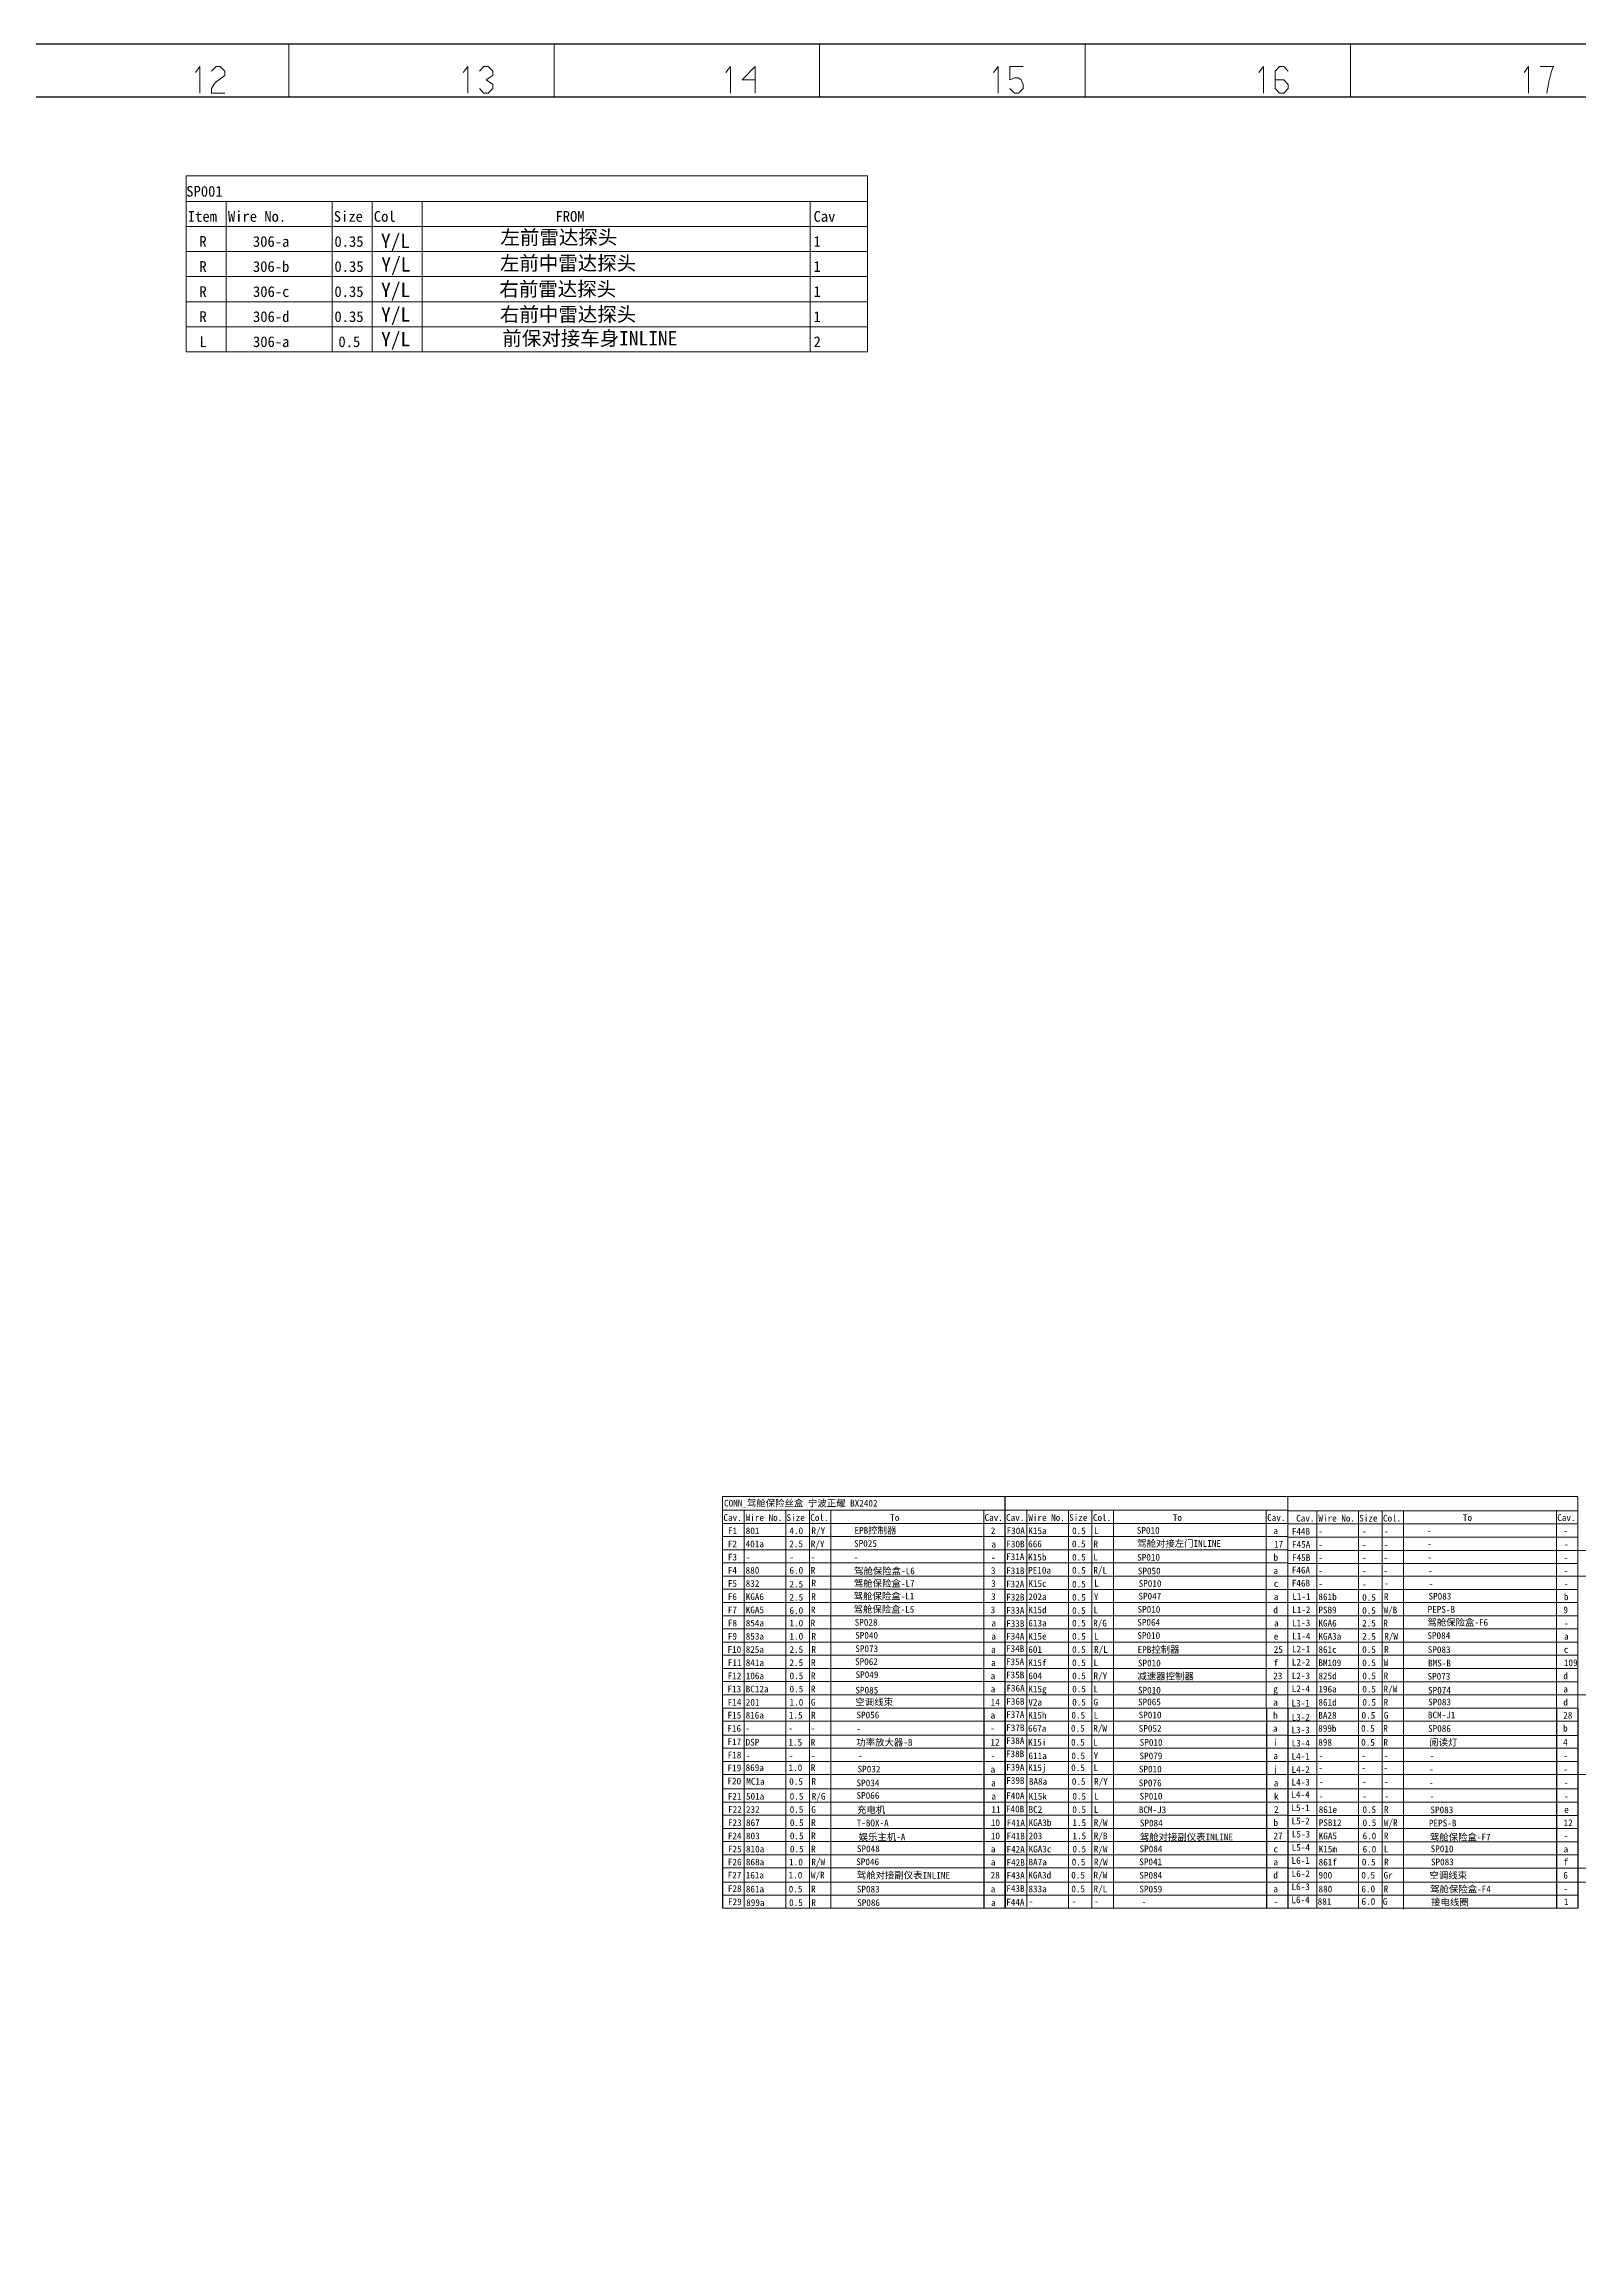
# Model space of a CAD drawing. Header units: millimetres. Extents: x 17 to 3784, y 12 to 1382.
# Drawn here: x 586 to 875.1, y 969.7 to 1381.4 of the extents above; entities that cross this region are included whole.
import ezdxf

# ---------------------------------------------------------------- set-up
doc = ezdxf.new("R2010")
doc.units = ezdxf.units.MM
doc.styles.add('FangSong_GB2312_Style', font='simfang.ttf')

msp = doc.modelspace()

# ---------------------------------------------------------------- linework, layer by layer
at = {"color": 0}
for p, q in [((713.9, 1067.72), (713.9, 1030.02)), ((763.09, 1067.76), (763.09, 1030.07)), ((767.13, 1067.76), (767.13, 1030.13)), ((767.13, 1067.72), (767.13, 1030.01)), ((816.32, 1067.76), (816.32, 1030.06)), ((820.36, 1067.76), (820.36, 1030.12)), ((870.96, 1067.75), (870.96, 1030.05)), ((875.01, 1067.75), (875.01, 1030.11))]:
    msp.add_line(p, q, dxfattribs=at)
for points in [[(18.14, 1381.34), (3479.85, 1381.34), (3479.85, 12.21), (18.14, 12.21)], [(43.28, 1371.36), (3469.6, 1371.36), (3469.6, 22.31), (43.28, 22.31)]]:
    msp.add_lwpolyline(points, close=True)
at = {"color": 7, "linetype": 'Continuous', "lineweight": 13}
for points in [[(632.18, 1371.36), (632.18, 1381.36)], [(682.18, 1371.36), (682.18, 1381.36)], [(732.18, 1371.36), (732.18, 1381.36)], [(782.18, 1371.36), (782.18, 1381.36)], [(832.18, 1371.36), (832.18, 1381.36)], [(615.47, 1377.04), (614.61, 1375.94)], [(615.47, 1372.04), (615.47, 1377.04)], [(617.66, 1376.18), (618.52, 1377.04)], [(618.52, 1377.04), (619.3, 1377.04)], [(620.16, 1375.4), (618.52, 1374.15)], [(619.3, 1377.04), (620.16, 1376.18)], [(620.16, 1376.18), (620.16, 1375.4)], [(665.92, 1377.04), (665.06, 1375.94)], [(665.92, 1372.04), (665.92, 1377.04)], [(668.11, 1376.18), (668.96, 1377.04)], [(668.96, 1377.04), (669.75, 1377.04)], [(670.61, 1375.4), (669.36, 1374.54)], [(669.75, 1377.04), (670.61, 1376.18)], [(670.61, 1376.18), (670.61, 1375.4)], [(715.37, 1377.04), (714.51, 1375.94)], [(715.37, 1372.04), (715.37, 1377.04)], [(720.06, 1377.04), (717.56, 1374.54)], [(720.06, 1372.04), (720.06, 1377.04)], [(765.82, 1377.04), (764.96, 1375.94)], [(765.82, 1372.04), (765.82, 1377.04)], [(770.51, 1377.04), (768.01, 1377.04)], [(768.01, 1377.04), (768.01, 1374.54)], [(768.01, 1374.54), (768.87, 1374.93)], [(768.87, 1374.93), (769.65, 1374.93)], [(769.65, 1374.93), (770.12, 1374.54)], [(815.77, 1377.04), (814.91, 1375.94)], [(815.77, 1372.04), (815.77, 1377.04)], [(818.82, 1377.04), (817.96, 1376.18)], [(817.96, 1376.18), (817.96, 1372.9)], [(819.6, 1377.04), (818.82, 1377.04)], [(820.46, 1376.18), (819.6, 1377.04)], [(865.72, 1377.04), (864.86, 1375.94)], [(865.72, 1372.04), (865.72, 1377.04)], [(870.41, 1377.04), (867.91, 1377.04)], [(869.55, 1374.15), (870.02, 1376.18)], [(870.02, 1376.18), (870.41, 1377.04)], [(618.05, 1373.68), (617.66, 1372.9)], [(617.66, 1372.9), (617.66, 1372.04)], [(617.66, 1372.04), (620.16, 1372.04)], [(618.52, 1374.15), (618.05, 1373.68)], [(668.96, 1372.04), (668.11, 1372.9)], [(669.75, 1372.04), (668.96, 1372.04)], [(669.36, 1374.54), (670.61, 1373.68)], [(670.61, 1372.9), (669.75, 1372.04)], [(670.61, 1373.68), (670.61, 1372.9)], [(717.56, 1374.54), (720.06, 1374.54)], [(768.87, 1372.04), (768.01, 1372.9)], [(769.65, 1372.04), (768.87, 1372.04)], [(770.51, 1372.9), (769.65, 1372.04)], [(770.12, 1374.54), (770.51, 1373.68)], [(770.51, 1373.68), (770.51, 1372.9)], [(819.6, 1374.54), (817.96, 1374.54)], [(817.96, 1372.9), (818.82, 1372.04)], [(818.82, 1372.04), (819.6, 1372.04)], [(820.46, 1373.68), (819.6, 1374.54)], [(819.6, 1372.04), (820.46, 1372.9)], [(820.46, 1372.9), (820.46, 1373.68)], [(869.16, 1372.04), (869.55, 1374.15)], [(612.88, 1356.45), (741.22, 1356.45)], [(612.88, 1356.45), (612.88, 1323.3)], [(741.22, 1356.45), (741.22, 1323.3)], [(612.88, 1351.63), (741.22, 1351.63)], [(620.38, 1351.63), (620.38, 1323.3)], [(640.38, 1351.63), (640.38, 1323.3)], [(647.88, 1351.63), (647.88, 1323.3)], [(657.33, 1351.63), (657.33, 1323.3)], [(730.39, 1351.63), (730.39, 1323.3)], [(612.88, 1346.91), (741.22, 1346.91)], [(612.88, 1342.19), (741.22, 1342.19)], [(612.88, 1337.47), (741.22, 1337.47)], [(612.88, 1332.75), (741.22, 1332.75)], [(612.88, 1328.03), (741.22, 1328.03)], [(612.88, 1323.3), (741.22, 1323.3)]]:
    msp.add_lwpolyline(points, dxfattribs=at)
at = {"color": 0, "linetype": 'Continuous', "lineweight": 13}
for points in [[(713.9, 1107.59), (767.13, 1107.59)], [(713.9, 1107.59), (713.9, 1067.76)], [(767.08, 1107.57), (767.08, 1030.04)], [(767.13, 1107.59), (820.36, 1107.59)], [(767.13, 1107.58), (767.13, 1067.75)], [(820.36, 1107.59), (820.36, 1067.75)], [(820.37, 1107.6), (875.01, 1107.6)], [(875.01, 1107.58), (875.01, 1067.74)], [(713.9, 1105.04), (767.13, 1105.04)], [(717.95, 1105.04), (717.95, 1030.31)], [(725.8, 1105.04), (725.8, 1030.14)], [(730.25, 1105.04), (730.25, 1030.14)], [(734.3, 1105.04), (734.3, 1029.96)], [(763.08, 1105.04), (763.08, 1067.76)], [(767.13, 1105.04), (820.36, 1105.04)], [(771.18, 1105.04), (771.18, 1030.31)], [(779.03, 1105.04), (779.03, 1030.13)], [(783.48, 1105.04), (783.48, 1030.13)], [(787.53, 1105.04), (787.53, 1029.96)], [(816.31, 1105.04), (816.31, 1067.75)], [(820.37, 1104.92), (875.01, 1104.92)], [(825.82, 1104.92), (825.82, 1030.19)], [(833.67, 1104.92), (833.67, 1030.01)], [(838.12, 1104.92), (838.12, 1030.01)], [(842.17, 1104.92), (842.17, 1029.84)], [(870.95, 1105.03), (870.95, 1067.74)], [(713.9, 1102.56), (767.13, 1102.56)], [(713.9, 1100.07), (767.13, 1100.07)], [(767.13, 1102.55), (820.36, 1102.55)], [(767.13, 1100.07), (820.36, 1100.07)], [(820.35, 1099.95), (875.01, 1099.95)], [(820.4, 1102.44), (875.01, 1102.44)], [(713.9, 1097.59), (767.13, 1097.59)], [(713.9, 1095.1), (767.13, 1095.1)], [(767.13, 1097.58), (820.36, 1097.58)], [(767.13, 1095.09), (820.36, 1095.09)], [(820.29, 1097.46), (875.01, 1097.46)], [(820.4, 1094.98), (875.01, 1094.98)], [(875.01, 1097.46), (929.73, 1097.46)], [(713.9, 1092.61), (767.13, 1092.61)], [(767.13, 1092.61), (820.36, 1092.61)], [(820.32, 1092.6), (875.01, 1092.6)], [(875.04, 1092.6), (929.73, 1092.6)], [(713.9, 1090.13), (767.13, 1090.13)], [(713.9, 1087.64), (767.13, 1087.64)], [(767.13, 1090.12), (820.36, 1090.12)], [(767.13, 1087.64), (820.36, 1087.64)], [(820.38, 1087.63), (875.01, 1087.63)], [(820.4, 1090.11), (875.01, 1090.11)], [(713.9, 1085.16), (767.13, 1085.16)], [(713.9, 1082.67), (767.13, 1082.67)], [(767.13, 1085.15), (820.36, 1085.15)], [(767.13, 1082.67), (820.36, 1082.67)], [(820.36, 1082.66), (875.01, 1082.66)], [(820.38, 1085.14), (875.01, 1085.14)], [(713.9, 1080.19), (767.13, 1080.19)], [(767.13, 1080.18), (820.36, 1080.18)], [(820.39, 1080.17), (875.01, 1080.17)], [(713.9, 1077.7), (767.13, 1077.7)], [(713.9, 1075.22), (767.13, 1075.22)], [(767.13, 1077.7), (820.36, 1077.7)], [(767.13, 1075.21), (820.36, 1075.21)], [(820.36, 1075.2), (875.01, 1075.2)], [(820.37, 1077.69), (875.01, 1077.69)], [(713.9, 1072.73), (767.13, 1072.73)], [(767.13, 1072.72), (820.36, 1072.72)], [(820.36, 1072.71), (875.01, 1072.71)], [(713.9, 1070.24), (767.13, 1070.24)], [(713.9, 1067.76), (767.14, 1067.76)], [(767.13, 1070.24), (820.36, 1070.24)], [(767.13, 1067.76), (820.36, 1067.76)], [(820.33, 1070.23), (875.01, 1070.23)], [(820.38, 1067.75), (875.01, 1067.75)], [(875.06, 1070.23), (929.73, 1070.23)], [(713.9, 1065.28), (767.14, 1065.28)], [(713.91, 1062.63), (767.14, 1062.63)], [(767.13, 1065.28), (820.37, 1065.28)], [(767.13, 1062.62), (820.37, 1062.62)], [(820.36, 1065.27), (875.01, 1065.27)], [(820.36, 1062.61), (875.01, 1062.61)], [(713.91, 1060.19), (767.15, 1060.19)], [(767.14, 1060.18), (820.38, 1060.18)], [(820.38, 1060.17), (875.02, 1060.17)], [(713.91, 1057.7), (767.15, 1057.7)], [(713.92, 1055.23), (767.16, 1055.23)], [(767.14, 1057.7), (820.38, 1057.7)], [(767.15, 1055.22), (820.38, 1055.22)], [(820.33, 1055.21), (875.03, 1055.21)], [(820.36, 1057.69), (875.02, 1057.69)], [(875.05, 1055.22), (929.75, 1055.22)], [(713.95, 1052.52), (767.19, 1052.52)], [(713.95, 1050.04), (767.19, 1050.04)], [(767.18, 1052.52), (820.42, 1052.52)], [(767.18, 1050.03), (820.42, 1050.03)], [(820.36, 1052.51), (875.06, 1052.51)], [(820.36, 1050.02), (875.06, 1050.02)], [(713.95, 1047.55), (767.19, 1047.55)], [(767.18, 1047.55), (820.42, 1047.55)], [(820.36, 1047.54), (875.06, 1047.54)], [(713.95, 1045.07), (767.19, 1045.07)], [(713.95, 1042.58), (767.19, 1042.58)], [(767.18, 1045.06), (820.42, 1045.06)], [(767.18, 1042.58), (820.42, 1042.58)], [(820.38, 1042.57), (875.06, 1042.57)], [(820.41, 1045.05), (875.06, 1045.05)], [(713.95, 1040.1), (767.19, 1040.1)], [(713.96, 1037.62), (767.2, 1037.62)], [(767.18, 1040.09), (820.42, 1040.09)], [(767.19, 1037.62), (820.42, 1037.62)], [(820.32, 1037.61), (875.07, 1037.61)], [(820.41, 1040.08), (875.06, 1040.08)], [(875.04, 1037.61), (929.79, 1037.61)], [(713.96, 1034.97), (767.2, 1034.97)], [(767.19, 1034.96), (820.43, 1034.96)], [(820.33, 1034.95), (875.07, 1034.95)], [(875.05, 1034.95), (929.79, 1034.95)], [(713.97, 1032.53), (767.2, 1032.53)], [(713.97, 1030.04), (767.2, 1030.04)], [(767.2, 1032.52), (820.43, 1032.52)], [(767.2, 1030.04), (820.43, 1030.04)], [(820.37, 1032.51), (875.07, 1032.51)], [(820.46, 1030.03), (875.08, 1030.03)]]:
    msp.add_lwpolyline(points, dxfattribs=at)

# ---------------------------------------------------------------- texts
at = {"color": 7, "linetype": 'Continuous', "style": 'FangSong_GB2312_Style'}
for s, height, p in [('SP001', 2.016, (612.88, 1352.54)), ('Item', 2.016, (613.18, 1347.81)), ('Wire No.    ', 2.0156, (620.73, 1347.81)), ('Size', 2.016, (640.67, 1347.81)), ('Col  ', 2.016, (648.21, 1347.81)), ('左前雷达探头', 2.688, (672.06, 1343.54)), ('FROM                         ', 2.0156, (682.43, 1347.81)), ('Cav', 2.016, (731.04, 1347.81)), ('R', 2.02, (615.36, 1343.09)), ('306-a', 2.016, (625.44, 1343.09)), ('0.35', 2.016, (640.79, 1343.09)), ('Y/L', 2.688, (649.55, 1342.86)), ('1', 2.02, (731.04, 1343.09)), ('R', 2.02, (615.36, 1338.37)), ('306-b', 2.016, (625.44, 1338.37)), ('0.35', 2.016, (640.79, 1338.37)), ('Y/L', 2.688, (649.63, 1338.43)), ('左前中雷达探头', 2.688, (671.96, 1338.66)), ('1', 2.02, (731.04, 1338.37)), ('R', 2.02, (615.36, 1333.65)), ('306-c', 2.016, (625.46, 1333.65)), ('0.35', 2.016, (640.79, 1333.65)), ('Y/L', 2.688, (649.58, 1333.62)), ('右前雷达探头', 2.688, (671.86, 1333.8)), ('1', 2.02, (731.04, 1333.65)), ('R', 2.02, (615.36, 1328.93)), ('306-d', 2.016, (625.46, 1328.93)), ('0.35', 2.016, (640.79, 1328.93)), ('Y/L', 2.688, (649.58, 1328.99)), ('右前中雷达探头', 2.688, (671.97, 1329.03)), ('1', 2.02, (731.04, 1328.93)), ('L', 2.02, (615.36, 1324.2)), ('306-a', 2.016, (625.46, 1324.2)), ('0.5', 2.016, (641.54, 1324.2)), ('Y/L', 2.688, (649.58, 1324.35)), ('前保对接车身INLINE', 2.6875, (672.42, 1324.51)), ('2', 2.02, (731.04, 1324.2))]:
    msp.add_text(s, height=height, dxfattribs=at).set_placement(p)
at = {"color": 0, "linetype": 'Continuous', "style": 'FangSong_GB2312_Style'}
for s, height, p in [('Cav.', 1.265, (714.07, 1103.02)), ('CONN_驾舱保险丝盒 宁波正耀 BX2402', 1.2655, (714.18, 1105.73)), ('Wire No.', 1.265, (718.26, 1103.02)), ('Size', 1.265, (725.95, 1103.02)), ('Col.', 1.265, (730.42, 1103.02)), ('To', 1.265, (745.47, 1103.02)), ('Cav.', 1.265, (763.25, 1103.02)), ('Cav.', 1.265, (767.3, 1103.02)), ('Wire No.', 1.265, (771.49, 1103.02)), ('Size', 1.265, (779.18, 1103.02)), ('Col.', 1.265, (783.65, 1103.02)), ('To', 1.265, (798.7, 1103.02)), ('Cav.', 1.265, (816.48, 1103.02)), ('Cav.', 1.265, (821.94, 1102.9)), ('Wire No.', 1.265, (826.13, 1102.9)), ('Size', 1.265, (833.82, 1102.9)), ('Col.', 1.265, (838.29, 1102.9)), ('To', 1.265, (853.34, 1103.01)), ('Cav.', 1.265, (871.12, 1103.01)), ('F2', 1.265, (714.89, 1098.05)), ('F1', 1.265, (714.93, 1100.53)), ('401a', 1.265, (718.24, 1098.05)), ('801', 1.265, (718.26, 1100.53)), ('2.5', 1.265, (726.47, 1098.05)), ('4.0', 1.265, (726.5, 1100.53)), ('R/Y', 1.265, (730.52, 1098.05)), ('R/Y', 1.265, (730.64, 1100.53)), ('SP025', 1.265, (738.67, 1098.14)), ('EPB控制器', 1.265, (738.75, 1100.61)), ('2', 1.27, (764.41, 1100.53)), ('F30B', 1.265, (767.35, 1098.04)), ('F30A', 1.265, (767.4, 1100.53)), ('666', 1.265, (771.46, 1098.05)), ('K15a', 1.265, (771.49, 1100.53)), ('0.5', 1.265, (779.7, 1098.05)), ('0.5', 1.265, (779.73, 1100.53)), ('R', 1.27, (783.75, 1098.05)), ('L', 1.27, (783.87, 1100.53)), ('SP010', 1.265, (791.92, 1100.6)), ('驾舱对接左门INLINE', 1.2655, (791.98, 1098.13)), ('a', 1.27, (817.64, 1100.53)), ('17', 1.265, (817.76, 1097.99)), ('F44B', 1.265, (821.11, 1100.43)), ('F45A', 1.265, (821.16, 1097.98)), ('-', 1.27, (826.13, 1100.41)), ('-', 1.27, (834.37, 1100.41)), ('-', 1.27, (838.51, 1100.41)), ('-', 1.27, (846.56, 1100.59)), ('-', 1.27, (872.28, 1100.52)), ('F3', 1.265, (714.9, 1095.56)), ('-', 1.27, (718.24, 1095.57)), ('-', 1.27, (726.5, 1095.57)), ('-', 1.27, (730.51, 1095.57)), ('-', 1.27, (738.62, 1095.53)), ('-', 1.27, (764.44, 1095.51)), ('a', 1.27, (764.53, 1098)), ('F31A', 1.265, (767.3, 1095.65)), ('K15b', 1.265, (771.46, 1095.56)), ('0.5', 1.265, (779.73, 1095.56)), ('L', 1.27, (783.74, 1095.56)), ('SP010', 1.265, (791.99, 1095.53)), ('b', 1.27, (817.67, 1095.51)), ('F45B', 1.265, (821.16, 1095.48)), ('-', 1.27, (826.11, 1097.93)), ('-', 1.27, (826.11, 1095.45)), ('-', 1.27, (834.34, 1097.93)), ('-', 1.27, (834.37, 1095.45)), ('-', 1.27, (838.38, 1095.45)), ('-', 1.27, (838.4, 1097.93)), ('-', 1.27, (846.62, 1098.13)), ('-', 1.27, (846.63, 1095.52)), ('-', 1.27, (872.31, 1095.5)), ('-', 1.27, (872.41, 1097.98)), ('F4', 1.265, (714.88, 1093.08)), ('F5', 1.265, (714.9, 1090.59)), ('880', 1.265, (718.24, 1093.08)), ('832', 1.265, (718.26, 1090.59)), ('2.5', 1.265, (726.5, 1090.48)), ('6.0', 1.265, (726.5, 1093.08)), ('R', 1.27, (730.51, 1093.08)), ('R', 1.27, (730.65, 1090.66)), ('驾舱保险盒-L7', 1.265, (738.63, 1090.61)), ('驾舱保险盒-L6', 1.265, (738.67, 1092.96)), ('3', 1.27, (764.44, 1093.03)), ('3', 1.27, (764.49, 1090.59)), ('F32A', 1.265, (767.3, 1090.5)), ('F31B', 1.265, (767.32, 1092.99)), ('PE10a', 1.265, (771.46, 1093.08)), ('K15c', 1.265, (771.49, 1090.59)), ('0.5', 1.265, (779.73, 1093.08)), ('0.5', 1.265, (779.73, 1090.48)), ('R/L', 1.265, (783.74, 1093.08)), ('L', 1.27, (783.88, 1090.65)), ('SP050', 1.265, (792.11, 1092.95)), ('SP010', 1.265, (792.27, 1090.61)), ('a', 1.27, (817.67, 1093.02)), ('c', 1.27, (817.72, 1090.59)), ('F46A', 1.265, (821.11, 1093.12)), ('F46B', 1.265, (821.11, 1090.66)), ('-', 1.27, (826.11, 1092.96)), ('-', 1.27, (826.13, 1090.58)), ('-', 1.27, (834.37, 1092.96)), ('-', 1.27, (834.37, 1090.47)), ('-', 1.27, (838.38, 1092.96)), ('-', 1.27, (838.52, 1090.64)), ('-', 1.27, (846.75, 1092.95)), ('-', 1.27, (846.91, 1090.6)), ('-', 1.27, (872.31, 1093.01)), ('-', 1.27, (872.36, 1090.58)), ('F6', 1.265, (714.89, 1088.11)), ('F7', 1.265, (714.89, 1085.62)), ('KGA6', 1.265, (718.26, 1088.11)), ('KGA5', 1.265, (718.26, 1085.62)), ('2.5', 1.265, (726.5, 1088)), ('6.0', 1.265, (726.5, 1085.51)), ('R', 1.27, (730.53, 1085.62)), ('R', 1.27, (730.61, 1088.11)), ('驾舱保险盒-L5', 1.265, (738.57, 1085.72)), ('驾舱保险盒-L1', 1.265, (738.58, 1088.22)), ('3', 1.27, (764.39, 1085.62)), ('3', 1.27, (764.49, 1088.11)), ('F32B', 1.265, (767.32, 1088.02)), ('F33A', 1.265, (767.31, 1085.53)), ('202a', 1.265, (771.49, 1088.1)), ('K15d', 1.265, (771.49, 1085.62)), ('0.5', 1.265, (779.73, 1087.99)), ('0.5', 1.265, (779.73, 1085.51)), ('Y', 1.27, (783.83, 1088.1)), ('L', 1.27, (783.76, 1085.62)), ('SP010', 1.265, (792.06, 1085.72)), ('SP047', 1.265, (792.23, 1088.21)), ('d', 1.27, (817.62, 1085.62)), ('a', 1.27, (817.72, 1088.1)), ('L1-2', 1.265, (821.18, 1085.66)), ('L1-1', 1.265, (821.21, 1088.14)), ('861b', 1.265, (826.13, 1088.09)), ('PSB9', 1.265, (826.13, 1085.61)), ('0.5', 1.265, (834.37, 1087.98)), ('0.5', 1.265, (834.37, 1085.5)), ('W/B', 1.265, (838.4, 1085.61)), ('R', 1.27, (838.48, 1088.09)), ('PEPS-B', 1.265, (846.7, 1085.71)), ('SP083', 1.265, (846.87, 1088.2)), ('9', 1.27, (872.26, 1085.61)), ('b', 1.27, (872.36, 1088.09)), ('F8', 1.265, (714.9, 1083.14)), ('854a', 1.265, (718.26, 1083.14)), ('1.0', 1.265, (726.5, 1083.14)), ('R', 1.27, (730.48, 1083.14)), ('SP028', 1.265, (738.78, 1083.28)), ('a', 1.27, (764.54, 1083.14)), ('F33B', 1.265, (767.31, 1083.05)), ('613a', 1.265, (771.49, 1083.13)), ('0.5', 1.265, (779.73, 1083.13)), ('R/G', 1.265, (783.71, 1083.13)), ('SP064', 1.265, (792.01, 1083.28)), ('a', 1.27, (817.76, 1083.13)), ('L1-3', 1.265, (821.16, 1083.17)), ('KGA6', 1.265, (826.13, 1083.12)), ('2.5', 1.265, (834.37, 1083.12)), ('R', 1.27, (838.35, 1083.12)), ('驾舱保险盒-F6', 1.265, (846.65, 1083.27)), ('-', 1.27, (872.41, 1083.12)), ('F10', 1.265, (714.83, 1078.16)), ('F9', 1.265, (714.89, 1080.65)), ('853a', 1.265, (718.26, 1080.65)), ('825a', 1.265, (718.26, 1078.16)), ('2.5', 1.265, (726.5, 1078.16)), ('1.0', 1.265, (726.5, 1080.65)), ('R', 1.27, (730.64, 1078.16)), ('R', 1.27, (730.65, 1080.65)), ('SP040', 1.265, (738.88, 1080.82)), ('SP073', 1.265, (738.9, 1078.32)), ('a', 1.27, (764.48, 1078.16)), ('a', 1.27, (764.51, 1080.65)), ('F34B', 1.265, (767.28, 1078.33)), ('F34A', 1.265, (767.3, 1080.66)), ('601', 1.265, (771.49, 1078.16)), ('K15e', 1.265, (771.49, 1080.64)), ('0.5', 1.265, (779.73, 1080.64)), ('0.5', 1.265, (779.73, 1078.16)), ('R/L', 1.265, (783.87, 1078.16)), ('L', 1.27, (783.87, 1080.64)), ('SP010', 1.265, (792.02, 1080.79)), ('EPB控制器', 1.265, (792.08, 1078.14)), ('25', 1.265, (817.71, 1078.16)), ('e', 1.27, (817.73, 1080.64)), ('L2-1', 1.265, (821.16, 1078.24)), ('L1-4', 1.265, (821.18, 1080.68)), ('861c', 1.265, (826.13, 1078.15)), ('KGA3a', 1.265, (826.13, 1080.64)), ('2.5', 1.265, (834.37, 1080.64)), ('0.5', 1.265, (834.37, 1078.15)), ('R', 1.27, (838.51, 1078.15)), ('R/W', 1.265, (838.52, 1080.64)), ('SP084', 1.265, (846.66, 1080.78)), ('SP083', 1.265, (846.72, 1078.13)), ('c', 1.27, (872.36, 1078.15)), ('a', 1.27, (872.38, 1080.64)), ('F12', 1.265, (714.86, 1073.19)), ('F11', 1.265, (714.88, 1075.68)), ('841a', 1.265, (718.26, 1075.68)), ('106a', 1.265, (718.26, 1073.19)), ('2.5', 1.265, (726.5, 1075.68)), ('0.5', 1.265, (726.52, 1073.19)), ('R', 1.27, (730.53, 1073.19)), ('R', 1.27, (730.55, 1075.68)), ('SP062', 1.265, (738.85, 1075.88)), ('SP049', 1.265, (738.95, 1073.41)), ('a', 1.27, (764.48, 1075.68)), ('F35A', 1.265, (767.27, 1075.84)), ('F35B', 1.265, (767.3, 1073.36)), ('604', 1.265, (771.49, 1073.19)), ('K15f', 1.265, (771.49, 1075.67)), ('0.5', 1.265, (779.73, 1075.67)), ('0.5', 1.265, (779.75, 1073.19)), ('R/Y', 1.265, (783.76, 1073.19)), ('L', 1.27, (783.78, 1075.67)), ('减速器控制器', 1.265, (792.03, 1073.12)), ('SP010', 1.265, (792.13, 1075.61)), ('23', 1.265, (817.62, 1073.19)), ('f', 1.27, (817.71, 1075.67)), ('L2-3', 1.265, (821.11, 1073.2)), ('L2-2', 1.265, (821.13, 1075.77)), ('825d', 1.265, (826.13, 1073.18)), ('BM109', 1.265, (826.13, 1075.66)), ('0.5', 1.265, (834.37, 1075.66)), ('0.5', 1.265, (834.39, 1073.18)), ('W', 1.27, (838.42, 1075.66)), ('R', 1.27, (838.4, 1073.18)), ('SP073', 1.265, (846.68, 1073.11)), ('BMS-B', 1.265, (846.78, 1075.6)), ('d', 1.27, (872.26, 1073.18)), ('109', 1.265, (872.36, 1075.66)), ('F13', 1.265, (714.84, 1070.71)), ('BC12a', 1.265, (718.26, 1070.71)), ('0.5', 1.265, (726.52, 1070.71)), ('R', 1.27, (730.53, 1070.71)), ('SP085', 1.265, (738.92, 1070.49)), ('a', 1.27, (764.39, 1073.19)), ('a', 1.27, (764.39, 1070.71)), ('F36A', 1.265, (767.36, 1070.87)), ('K15g', 1.265, (771.49, 1070.7)), ('0.5', 1.265, (779.75, 1070.7)), ('L', 1.27, (783.76, 1070.7)), ('SP010', 1.265, (792.14, 1070.49)), ('g', 1.27, (817.62, 1070.7)), ('L2-4', 1.265, (821.1, 1070.75)), ('196a', 1.265, (826.13, 1070.69)), ('0.5', 1.265, (834.39, 1070.69)), ('R/W', 1.265, (838.4, 1070.69)), ('SP074', 1.265, (846.78, 1070.48)), ('a', 1.27, (872.26, 1070.69)), ('F15', 1.265, (714.84, 1065.78)), ('F14', 1.265, (714.86, 1068.22)), ('201', 1.265, (718.26, 1068.22)), ('816a', 1.265, (718.24, 1065.78)), ('1.5', 1.265, (726.38, 1065.78)), ('1.0', 1.265, (726.52, 1068.22)), ('G', 1.27, (730.53, 1068.22)), ('R', 1.27, (730.57, 1065.78)), ('空调线束', 1.265, (738.92, 1068.27)), ('SP056', 1.265, (739.12, 1065.82)), ('a', 1.27, (764.37, 1065.78)), ('14', 1.265, (764.39, 1068.22)), ('F37A', 1.265, (767.31, 1065.9)), ('F36B', 1.265, (767.33, 1068.38)), ('V2a', 1.265, (771.49, 1068.22)), ('K15h', 1.265, (771.47, 1065.77)), ('0.5', 1.265, (779.61, 1065.77)), ('0.5', 1.265, (779.75, 1068.22)), ('G', 1.27, (783.76, 1068.22)), ('L', 1.27, (783.8, 1065.77)), ('SP065', 1.265, (792.15, 1068.27)), ('SP010', 1.265, (792.27, 1065.82)), ('a', 1.27, (817.62, 1068.22)), ('h', 1.27, (817.6, 1065.77)), ('L3-1', 1.265, (821.06, 1068.04)), ('L3-2', 1.265, (821.08, 1065.38)), ('861d', 1.265, (826.13, 1068.21)), ('BA28', 1.265, (826.11, 1065.76)), ('0.5', 1.265, (834.25, 1065.76)), ('0.5', 1.265, (834.39, 1068.21)), ('G', 1.27, (838.44, 1065.76)), ('R', 1.27, (838.4, 1068.21)), ('SP083', 1.265, (846.8, 1068.26)), ('BCM-J1', 1.265, (846.76, 1065.81)), ('28', 1.265, (872.24, 1065.76)), ('d', 1.27, (872.26, 1068.21)), ('F16', 1.265, (714.81, 1063.3)), ('F17', 1.265, (714.84, 1060.77)), ('-', 1.27, (718.21, 1063.3)), ('-', 1.27, (726.29, 1063.3)), ('-', 1.27, (730.48, 1063.3)), ('功率放大器-B', 1.265, (739.09, 1060.66)), ('-', 1.27, (739.11, 1063.28)), ('-', 1.27, (764.34, 1063.3)), ('F38A', 1.265, (767.31, 1060.97)), ('F37B', 1.265, (767.33, 1063.41)), ('667a', 1.265, (771.44, 1063.3)), ('0.5', 1.265, (779.52, 1063.3)), ('R/W', 1.265, (783.71, 1063.3)), ('SP052', 1.265, (792.29, 1063.28)), ('a', 1.27, (817.57, 1063.3)), ('L3-3', 1.265, (821.06, 1063)), ('0.5', 1.265, (834.16, 1063.29)), ('R', 1.27, (838.35, 1063.29)), ('阅读灯', 1.265, (847, 1060.64)), ('F18', 1.265, (714.86, 1058.28)), ('DSP', 1.265, (718.23, 1060.68)), ('-', 1.27, (718.29, 1058.14)), ('1.5', 1.265, (726.31, 1060.68)), ('-', 1.27, (726.37, 1058.14)), ('R', 1.27, (730.5, 1060.68)), ('-', 1.27, (730.57, 1058.14)), ('-', 1.27, (739.4, 1058.11)), ('12', 1.265, (764.36, 1060.68)), ('-', 1.27, (764.42, 1058.14)), ('F38B', 1.265, (767.28, 1058.5)), ('K15i', 1.265, (771.46, 1060.68)), ('611a', 1.265, (771.52, 1058.13)), ('0.5', 1.265, (779.54, 1060.68)), ('0.5', 1.265, (779.6, 1058.13)), ('Y', 1.27, (783.79, 1058.13)), ('L', 1.27, (783.73, 1060.68)), ('SP079', 1.265, (792.43, 1058.11)), ('SP010', 1.265, (792.47, 1060.65)), ('a', 1.27, (817.65, 1058.13)), ('i', 1.27, (817.59, 1060.68)), ('L4-1', 1.265, (821.07, 1058.03)), ('L3-4', 1.265, (821.08, 1060.52)), ('898', 1.265, (826.1, 1060.67)), ('-', 1.27, (826.16, 1058.12)), ('0.5', 1.265, (834.18, 1060.67)), ('-', 1.27, (834.24, 1058.12)), ('R', 1.27, (838.37, 1060.67)), ('-', 1.27, (838.44, 1058.12)), ('-', 1.27, (847.07, 1058.1)), ('4', 1.27, (872.23, 1060.67)), ('-', 1.27, (872.29, 1058.12)), ('F20', 1.265, (714.81, 1053.37)), ('F19', 1.265, (714.84, 1055.84)), ('869a', 1.265, (718.24, 1055.89)), ('MC1a', 1.265, (718.37, 1053.3)), ('1.0', 1.265, (726.33, 1055.89)), ('0.5', 1.265, (726.45, 1053.3)), ('R', 1.27, (730.52, 1055.89)), ('R', 1.27, (730.64, 1053.3)), ('SP034', 1.265, (739.13, 1053.02)), ('SP032', 1.265, (739.33, 1055.63)), ('a', 1.27, (764.37, 1055.59)), ('a', 1.27, (764.49, 1053.01)), ('F39A', 1.265, (767.31, 1055.96)), ('F39B', 1.265, (767.33, 1053.47)), ('K15j', 1.265, (771.47, 1055.89)), ('BA8a', 1.265, (771.59, 1053.3)), ('0.5', 1.265, (779.56, 1055.89)), ('0.5', 1.265, (779.68, 1053.3)), ('L', 1.27, (783.75, 1055.89)), ('R/Y', 1.265, (783.87, 1053.3)), ('SP076', 1.265, (792.29, 1053.02)), ('SP010', 1.265, (792.31, 1055.63)), ('j', 1.27, (817.6, 1055.59)), ('a', 1.27, (817.72, 1053)), ('L4-3', 1.265, (821.06, 1053.16)), ('L4-2', 1.265, (821.07, 1055.54)), ('-', 1.27, (826.12, 1055.88)), ('-', 1.27, (826.24, 1053.29)), ('-', 1.27, (834.2, 1055.88)), ('-', 1.27, (834.32, 1053.29)), ('-', 1.27, (838.39, 1055.88)), ('-', 1.27, (838.51, 1053.29)), ('-', 1.27, (846.95, 1055.62)), ('-', 1.27, (872.24, 1055.58)), ('F21', 1.265, (714.88, 1050.5)), ('501a', 1.265, (718.31, 1050.5)), ('0.5', 1.265, (726.55, 1050.5)), ('R/G', 1.265, (730.7, 1050.5)), ('SP066', 1.265, (739.14, 1050.65)), ('a', 1.27, (764.54, 1050.5)), ('F40A', 1.265, (767.32, 1050.59)), ('K15k', 1.265, (771.54, 1050.5)), ('0.5', 1.265, (779.78, 1050.5)), ('L', 1.27, (783.92, 1050.5)), ('SP010', 1.265, (792.45, 1050.52)), ('k', 1.27, (817.77, 1050.5)), ('L4-4', 1.265, (821.04, 1050.82)), ('-', 1.27, (826.19, 1050.49)), ('-', 1.27, (834.42, 1050.49)), ('-', 1.27, (838.57, 1050.49)), ('-', 1.27, (846.93, 1053.01)), ('-', 1.27, (847.1, 1050.51)), ('-', 1.27, (872.36, 1052.99)), ('-', 1.27, (872.41, 1050.49)), ('F23', 1.265, (714.91, 1045.53)), ('F22', 1.265, (714.94, 1048.02)), ('232', 1.265, (718.31, 1048.02)), ('867', 1.265, (718.31, 1045.53)), ('0.5', 1.265, (726.55, 1048.02)), ('0.5', 1.265, (726.58, 1045.53)), ('G', 1.27, (730.6, 1048.02)), ('R', 1.27, (730.59, 1045.53)), ('T-BOX-A', 1.265, (739.16, 1045.47)), ('充电机', 1.265, (739.22, 1047.95)), ('10', 1.265, (764.44, 1045.53)), ('11', 1.265, (764.54, 1048.02)), ('F40B', 1.265, (767.28, 1048.11)), ('F41A', 1.265, (767.41, 1045.49)), ('KGA3b', 1.265, (771.54, 1045.53)), ('BC2', 1.265, (771.54, 1048.01)), ('0.5', 1.265, (779.78, 1048.01)), ('1.5', 1.265, (779.8, 1045.53)), ('R/W', 1.265, (783.82, 1045.53)), ('L', 1.27, (783.83, 1048.01)), ('BCM-J3', 1.265, (792.3, 1047.95)), ('SP084', 1.265, (792.5, 1045.46)), ('b', 1.27, (817.67, 1045.53)), ('2', 1.27, (817.77, 1048.01)), ('L5-1', 1.265, (821.04, 1048.34)), ('L5-2', 1.265, (821.06, 1045.85)), ('861e', 1.265, (826.19, 1048)), ('PSB12', 1.265, (826.19, 1045.52)), ('0.5', 1.265, (834.42, 1048)), ('0.5', 1.265, (834.45, 1045.52)), ('W/R', 1.265, (838.46, 1045.52)), ('R', 1.27, (838.47, 1048)), ('PEPS-B', 1.265, (846.95, 1045.45)), ('SP083', 1.265, (847.23, 1047.94)), ('12', 1.265, (872.31, 1045.52)), ('e', 1.27, (872.41, 1048)), ('F24', 1.265, (714.89, 1043.04)), ('F25', 1.265, (714.91, 1040.56)), ('803', 1.265, (718.31, 1043.04)), ('810a', 1.265, (718.31, 1040.56)), ('0.5', 1.265, (726.58, 1043.04)), ('0.5', 1.265, (726.58, 1040.56)), ('R', 1.27, (730.59, 1043.04)), ('R', 1.27, (730.59, 1040.56)), ('SP048', 1.265, (739.21, 1040.61)), ('娱乐主机-A', 1.265, (739.53, 1042.83)), ('a', 1.27, (764.44, 1040.56)), ('10', 1.265, (764.44, 1043.04)), ('F42A', 1.265, (767.37, 1040.52)), ('F41B', 1.265, (767.39, 1043)), ('203', 1.265, (771.54, 1043.04)), ('KGA3c', 1.265, (771.54, 1040.55)), ('0.5', 1.265, (779.8, 1040.55)), ('1.5', 1.265, (779.8, 1043.04)), ('R/B', 1.265, (783.82, 1043.04)), ('R/W', 1.265, (783.82, 1040.55)), ('SP084', 1.265, (792.44, 1040.6)), ('驾舱对接副仪表INLINE', 1.2655, (792.48, 1042.82)), ('27', 1.265, (817.67, 1043.04)), ('c', 1.27, (817.67, 1040.55)), ('L5-4', 1.265, (821.09, 1040.88)), ('L5-3', 1.265, (821.12, 1043.37)), ('KGA5', 1.265, (826.19, 1043.03)), ('K15m', 1.265, (826.19, 1040.54)), ('6.0', 1.265, (834.45, 1043.03)), ('6.0', 1.265, (834.45, 1040.54)), ('R', 1.27, (838.46, 1043.03)), ('L', 1.27, (838.46, 1040.54)), ('驾舱保险盒-F7', 1.265, (847.12, 1042.81)), ('SP010', 1.265, (847.27, 1040.6)), ('a', 1.27, (872.31, 1040.54)), ('-', 1.27, (872.31, 1043.03)), ('F26', 1.265, (714.9, 1038.11)), ('868a', 1.265, (718.3, 1038.11)), ('1.0', 1.265, (726.44, 1038.11)), ('R/W', 1.265, (730.62, 1038.11)), ('SP046', 1.265, (739.08, 1038.16)), ('a', 1.27, (764.43, 1038.11)), ('F42B', 1.265, (767.39, 1038.03)), ('BA7a', 1.265, (771.53, 1038.11)), ('0.5', 1.265, (779.66, 1038.11)), ('R/W', 1.265, (783.85, 1038.11)), ('SP041', 1.265, (792.39, 1038.15)), ('a', 1.27, (817.65, 1038.11)), ('L6-1', 1.265, (821.07, 1038.4)), ('861f', 1.265, (826.17, 1038.1)), ('0.5', 1.265, (834.31, 1038.1)), ('R', 1.27, (838.5, 1038.1)), ('SP083', 1.265, (847.32, 1038.14)), ('f', 1.27, (872.3, 1038.1)), ('F27', 1.265, (714.86, 1035.64)), ('F28', 1.265, (714.9, 1033.11)), ('861a', 1.265, (718.28, 1033.02)), ('161a', 1.265, (718.26, 1035.64)), ('1.0', 1.265, (726.34, 1035.64)), ('0.5', 1.265, (726.36, 1033.02)), ('W/R', 1.265, (730.54, 1035.64)), ('R', 1.27, (730.56, 1033.02)), ('驾舱对接副仪表INLINE', 1.2655, (739.17, 1035.62)), ('SP083', 1.265, (739.19, 1033)), ('28', 1.265, (764.39, 1035.64)), ('a', 1.27, (764.41, 1033.02)), ('F43B', 1.265, (767.34, 1033.11)), ('F43A', 1.265, (767.37, 1035.58)), ('833a', 1.265, (771.51, 1033.04)), ('KGA3d', 1.265, (771.49, 1035.64)), ('0.5', 1.265, (779.57, 1035.64)), ('0.5', 1.265, (779.59, 1033.04)), ('R/W', 1.265, (783.77, 1035.64)), ('R/L', 1.265, (783.78, 1033.04)), ('SP084', 1.265, (792.4, 1035.61)), ('SP059', 1.265, (792.41, 1033.02)), ('d', 1.27, (817.62, 1035.64)), ('a', 1.27, (817.64, 1033.04)), ('L6-3', 1.265, (821.07, 1033.46)), ('L6-2', 1.265, (821.09, 1035.91)), ('900', 1.265, (826.14, 1035.63)), ('880', 1.265, (826.15, 1033.03)), ('0.5', 1.265, (834.21, 1035.63)), ('6.0', 1.265, (834.23, 1033.03)), ('Gr', 1.265, (838.41, 1035.63)), ('R', 1.27, (838.42, 1033.03)), ('空调线束', 1.265, (847.04, 1035.6)), ('驾舱保险盒-F4', 1.265, (847.16, 1033.01)), ('6', 1.27, (872.26, 1035.63)), ('-', 1.27, (872.28, 1033.03)), ('F29', 1.265, (714.92, 1030.62)), ('0.5', 1.265, (726.43, 1030.47)), ('R', 1.27, (730.62, 1030.47)), ('F44A', 1.265, (767.32, 1030.55)), ('-', 1.27, (771.57, 1030.7)), ('-', 1.27, (779.68, 1030.7)), ('-', 1.27, (783.9, 1030.7)), ('-', 1.27, (792.81, 1030.57)), ('-', 1.27, (817.72, 1030.64)), ('L6-4', 1.265, (821.04, 1030.99)), ('881', 1.265, (825.99, 1030.69)), ('6.0', 1.265, (834.25, 1030.69)), ('G', 1.27, (838.26, 1030.69)), ('接电线圈', 1.265, (847.35, 1030.56)), ('1', 1.27, (872.37, 1030.63))]:
    msp.add_text(s, height=height, dxfattribs=at).set_placement(p)
at = {"color": 1, "linetype": 'Continuous', "style": 'FangSong_GB2312_Style'}
for s, height, p in [('899b', 1.265, (826.08, 1063.29)), ('SP086', 1.265, (846.78, 1063.27)), ('b', 1.27, (872.21, 1063.29)), ('899a', 1.265, (718.35, 1030.47)), ('SP086', 1.265, (739.25, 1030.45)), ('a', 1.27, (764.48, 1030.47))]:
    msp.add_text(s, height=height, dxfattribs=at).set_placement(p)

doc.saveas('drawing.dxf')
